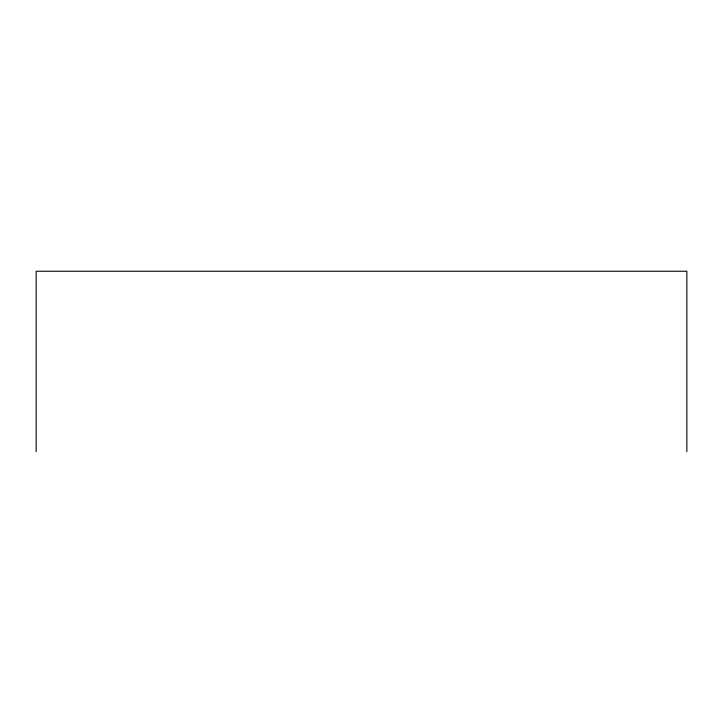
<?xml version="1.0" encoding="UTF-8"?>
<svg xmlns="http://www.w3.org/2000/svg" width="723" height="723" viewBox="0 0 723 723"><rect width="100%" height="100%" fill="white"/><g stroke="black" fill="none" stroke-linecap="round" stroke-linejoin="round"><path stroke-width="1.08" d="M686.85 451.758L686.85 271.242L36.15 271.242L36.15 451.758"/></g></svg>
